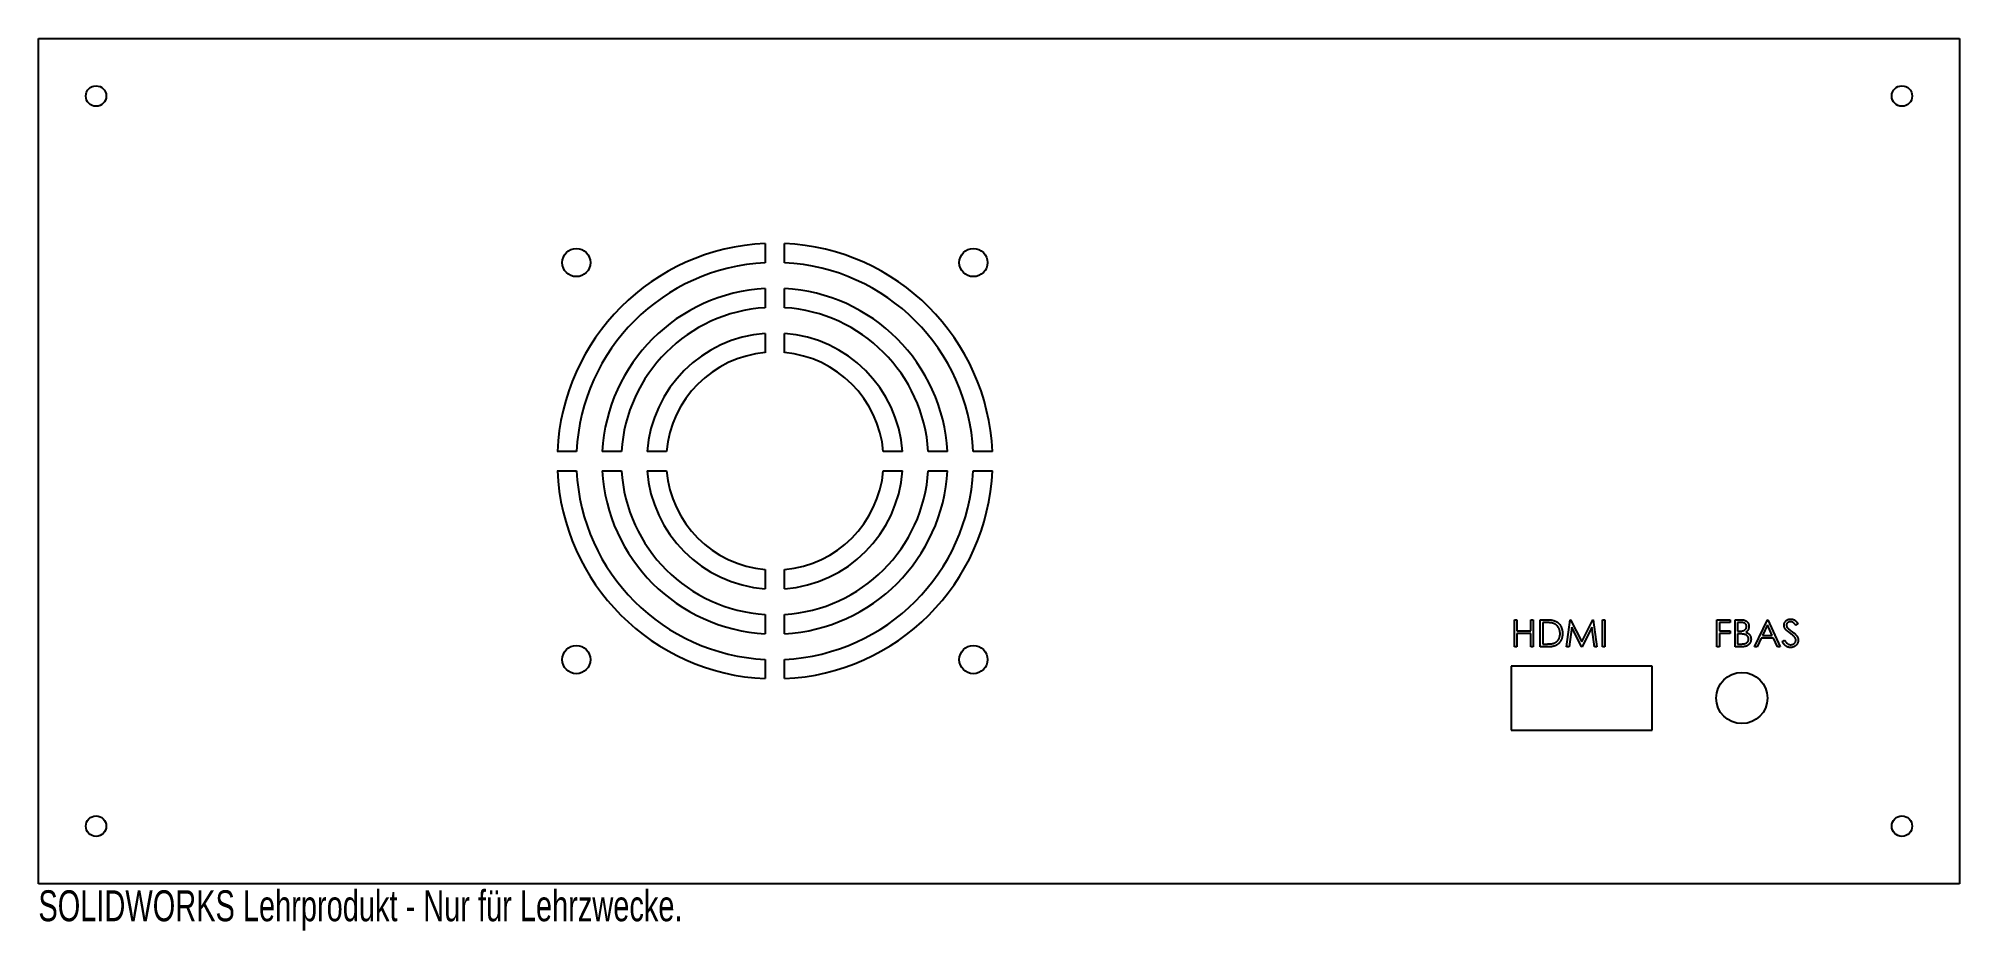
# Model space of a CAD drawing. Header units: millimetres. Extents: x -300 to 0, y -7 to 132.
import ezdxf

# ---------------------------------------------------------------- set-up
doc = ezdxf.new("R2010")
doc.units = ezdxf.units.MM
doc.styles.add('SLDTEXTSTYLE0', font='TXT', dxfattribs={"width": 0.7})

msp = doc.modelspace()

# ---------------------------------------------------------------- linework, layer by layer
at = {"color": 7, "linetype": 'Continuous', "lineweight": 25}
for p, q in [((-300, 0), (-300, 132)), ((-300, 132), (0, 132)), ((0, 132), (0, 0)), ((-186.5, 99.97), (-186.5, 96.96)), ((-183.5, 96.96), (-183.5, 99.97)), ((-186.5, 92.96), (-186.5, 89.95)), ((-183.5, 89.95), (-183.5, 92.96)), ((-186.5, 85.94), (-186.5, 82.93)), ((-183.5, 82.93), (-183.5, 85.94)), ((-215.96, 67.5), (-218.97, 67.5)), ((-208.95, 67.5), (-211.96, 67.5)), ((-201.93, 67.5), (-204.94, 67.5)), ((-165.06, 67.5), (-168.07, 67.5)), ((-158.04, 67.5), (-161.05, 67.5)), ((-151.03, 67.5), (-154.04, 67.5)), ((-218.97, 64.5), (-215.96, 64.5)), ((-211.96, 64.5), (-208.95, 64.5)), ((-204.94, 64.5), (-201.93, 64.5)), ((-168.07, 64.5), (-165.06, 64.5)), ((-161.05, 64.5), (-158.04, 64.5)), ((-154.04, 64.5), (-151.03, 64.5)), ((-186.5, 49.07), (-186.5, 46.06)), ((-183.5, 46.06), (-183.5, 49.07)), ((-186.5, 42.05), (-186.5, 39.04)), ((-183.5, 39.04), (-183.5, 42.05)), ((-69.5, 41.23), (-69.12, 41.23)), ((-69.5, 37), (-69.5, 41.23)), ((-69.12, 41.23), (-69.12, 39.5)), ((-69.12, 39.5), (-66.95, 39.5)), ((-69.12, 39.06), (-69.12, 37)), ((-66.95, 39.06), (-69.12, 39.06)), ((-66.95, 41.23), (-66.57, 41.23)), ((-66.95, 39.5), (-66.95, 41.23)), ((-66.95, 37), (-66.95, 39.06)), ((-66.57, 41.23), (-66.57, 37)), ((-65.48, 41.23), (-64.63, 41.23)), ((-65.48, 37), (-65.48, 41.23)), ((-65.1, 40.8), (-65.1, 37.43)), ((-64.81, 40.8), (-65.1, 40.8)), ((-61.36, 37), (-60.8, 41.23)), ((-60.57, 40.05), (-60.98, 37)), ((-60.8, 41.23), (-60.74, 41.23)), ((-60.74, 41.23), (-59, 37.76)), ((-59.04, 37), (-60.57, 40.05)), ((-59, 37.76), (-57.25, 41.23)), ((-57.42, 40.05), (-58.95, 37)), ((-57.02, 37), (-57.42, 40.05)), ((-57.25, 41.23), (-57.2, 41.23)), ((-57.2, 41.23), (-56.64, 37)), ((-55.77, 41.23), (-55.39, 41.23)), ((-55.77, 37), (-55.77, 41.23)), ((-55.39, 41.23), (-55.39, 37)), ((-37.88, 41.23), (-35.82, 41.23)), ((-37.88, 37), (-37.88, 41.23)), ((-37.5, 40.8), (-37.5, 39.5)), ((-35.82, 40.8), (-37.5, 40.8)), ((-37.5, 39.5), (-35.82, 39.5)), ((-37.5, 39.06), (-37.5, 37)), ((-35.82, 39.06), (-37.5, 39.06)), ((-35.82, 41.23), (-35.82, 40.8)), ((-35.82, 39.5), (-35.82, 39.06)), ((-35.06, 41.23), (-34.23, 41.23)), ((-35.06, 37), (-35.06, 41.23)), ((-34.68, 40.8), (-34.68, 39.44)), ((-34.17, 40.8), (-34.68, 40.8)), ((-34.68, 39.44), (-34.43, 39.44)), ((-34.43, 39.01), (-34.68, 39.01)), ((-34.68, 39.01), (-34.68, 37.43)), ((-32.02, 37), (-30.01, 41.23)), ((-29.99, 40.41), (-30.76, 38.79)), ((-30.01, 41.23), (-29.96, 41.23)), ((-29.24, 38.79), (-29.99, 40.41)), ((-29.96, 41.23), (-28.01, 37)), ((-25.24, 40.63), (-25.58, 40.36)), ((-69.12, 37), (-69.5, 37)), ((-66.57, 37), (-66.95, 37)), ((-64.17, 37), (-65.48, 37)), ((-65.1, 37.43), (-64.62, 37.43)), ((-60.98, 37), (-61.36, 37)), ((-58.95, 37), (-59.04, 37)), ((-56.64, 37), (-57.02, 37)), ((-55.39, 37), (-55.77, 37)), ((-37.5, 37), (-37.88, 37)), ((-33.92, 37), (-35.06, 37)), ((-34.68, 37.43), (-34.14, 37.43)), ((-31.61, 37), (-32.02, 37)), ((-30.96, 38.36), (-31.61, 37)), ((-29.04, 38.36), (-30.96, 38.36)), ((-30.76, 38.79), (-29.24, 38.79)), ((-28.42, 37), (-29.04, 38.36)), ((-28.01, 37), (-28.42, 37)), ((-27.68, 37.82), (-27.32, 38.03)), ((-186.5, 35.04), (-186.5, 32.03)), ((-183.5, 32.03), (-183.5, 35.04)), ((-48, 34), (-70, 34)), ((-70, 34), (-70, 24)), ((-48, 24), (-48, 34)), ((-70, 24), (-48, 24)), ((0, 0), (-300, 0))]:
    msp.add_line(p, q, dxfattribs=at)
for centre, radius in [((-291, 123), 1.6), ((-9, 123), 1.6), ((-216, 97), 2.2), ((-154, 97), 2.2), ((-216, 35), 2.2), ((-154, 35), 2.2), ((-34, 29), 4), ((-291, 9), 1.6), ((-9, 9), 1.6)]:
    msp.add_circle(centre, radius, dxfattribs=at)
for radius, start, end in [(34, 92.5286, 177.4714), (34, 2.5286, 87.4714), (31, 92.7735, 177.2265), (31, 2.7735, 87.2265), (27, 93.1847, 176.8153), (27, 3.1847, 86.8153), (24, 93.5833, 176.4167), (24, 3.5833, 86.4167), (20, 94.3012, 175.6988), (20, 4.3012, 85.6988), (17, 95.0621, 174.9379), (17, 5.0621, 84.9379), (34, 182.5286, 267.4714), (31, 182.7735, 267.2265), (27, 183.1847, 266.8153), (24, 183.5833, 266.4167), (20, 184.3012, 265.6988), (17, 185.0621, 264.9379), (27, 273.1847, 356.8153), (24, 273.5833, 356.4167), (20, 274.3012, 355.6988), (17, 275.0621, 354.9379), (34, 272.5286, 357.4714), (31, 272.7735, 357.2265)]:
    msp.add_arc((-185, 66), radius, start, end, dxfattribs=at)
for points, knots in [([(-63.5, 40.68), (-63.54, 40.69), (-63.62, 40.71), (-63.74, 40.73), (-63.88, 40.75), (-64.03, 40.77), (-64.2, 40.78), (-64.39, 40.79), (-64.59, 40.8), (-64.73, 40.8), (-64.81, 40.8)], [0, 0, 0, 0, 0.084319, 0.179285, 0.286583, 0.405111, 0.535593, 0.67819, 0.832976, 1, 1, 1, 1]), ([(-64.63, 41.23), (-64.55, 41.23), (-64.41, 41.23), (-64.2, 41.23), (-64.01, 41.21), (-63.83, 41.2), (-63.67, 41.18), (-63.53, 41.15), (-63.4, 41.12), (-63.32, 41.09), (-63.28, 41.08)], [0, 0, 0, 0, 0.164289, 0.317406, 0.458844, 0.589367, 0.707831, 0.81577, 0.91288, 1, 1, 1, 1]), ([(-62.01, 39.06), (-62.01, 39.01), (-62.01, 38.91), (-62.03, 38.76), (-62.04, 38.61), (-62.07, 38.47), (-62.11, 38.33), (-62.16, 38.2), (-62.21, 38.07), (-62.28, 37.94), (-62.34, 37.83), (-62.42, 37.72), (-62.5, 37.62), (-62.58, 37.52), (-62.67, 37.44), (-62.77, 37.36), (-62.87, 37.29), (-62.97, 37.23), (-63.09, 37.17), (-63.21, 37.13), (-63.34, 37.09), (-63.49, 37.06), (-63.64, 37.03), (-63.81, 37.01), (-63.99, 37), (-64.11, 37), (-64.17, 37)], [0, 0, 0, 0, 0.046081, 0.090807, 0.134295, 0.177024, 0.218823, 0.260244, 0.30108, 0.341614, 0.381583, 0.42012, 0.458075, 0.494738, 0.531195, 0.566934, 0.602713, 0.638327, 0.674853, 0.713467, 0.754442, 0.797815, 0.843989, 0.893072, 0.944963, 1, 1, 1, 1]), ([(-62.39, 39.06), (-62.39, 39.11), (-62.39, 39.21), (-62.41, 39.35), (-62.43, 39.49), (-62.46, 39.62), (-62.5, 39.75), (-62.55, 39.87), (-62.61, 39.99), (-62.68, 40.09), (-62.76, 40.2), (-62.84, 40.29), (-62.94, 40.38), (-63.04, 40.46), (-63.14, 40.53), (-63.26, 40.59), (-63.38, 40.64), (-63.46, 40.67), (-63.5, 40.68)], [0, 0, 0, 0, 0.070151, 0.137813, 0.203226, 0.267174, 0.330024, 0.391794, 0.453084, 0.514334, 0.575, 0.634865, 0.694116, 0.753442, 0.813126, 0.87408, 0.936007, 1, 1, 1, 1]), ([(-63.41, 37.54), (-63.37, 37.56), (-63.29, 37.58), (-63.18, 37.63), (-63.08, 37.69), (-62.98, 37.75), (-62.89, 37.83), (-62.81, 37.91), (-62.73, 38), (-62.66, 38.09), (-62.6, 38.19), (-62.54, 38.3), (-62.49, 38.42), (-62.46, 38.53), (-62.43, 38.66), (-62.4, 38.79), (-62.39, 38.93), (-62.39, 39.02), (-62.39, 39.06)], [0, 0, 0, 0, 0.062415, 0.123338, 0.183125, 0.241783, 0.300579, 0.35968, 0.418882, 0.479531, 0.540851, 0.602303, 0.664463, 0.727806, 0.792895, 0.859672, 0.928464, 1, 1, 1, 1]), ([(-63.28, 41.08), (-63.24, 41.06), (-63.14, 41.03), (-63, 40.96), (-62.87, 40.88), (-62.75, 40.79), (-62.64, 40.69), (-62.53, 40.58), (-62.43, 40.46), (-62.35, 40.33), (-62.27, 40.2), (-62.2, 40.05), (-62.14, 39.9), (-62.09, 39.75), (-62.05, 39.59), (-62.03, 39.42), (-62.01, 39.24), (-62.01, 39.12), (-62.01, 39.06)], [0, 0, 0, 0, 0.061545, 0.121694, 0.181155, 0.239875, 0.298702, 0.357647, 0.417605, 0.478494, 0.540407, 0.602345, 0.665004, 0.728559, 0.793651, 0.860534, 0.929236, 1, 1, 1, 1]), ([(-34.43, 39.44), (-34.39, 39.44), (-34.32, 39.44), (-34.21, 39.45), (-34.11, 39.45), (-34.03, 39.46), (-33.94, 39.47), (-33.87, 39.49), (-33.8, 39.5), (-33.73, 39.53), (-33.64, 39.57), (-33.55, 39.63), (-33.47, 39.7), (-33.4, 39.78), (-33.34, 39.87), (-33.3, 39.97), (-33.27, 40.07), (-33.27, 40.14), (-33.27, 40.18)], [0, 0, 0, 0, 0.072301, 0.1397, 0.202289, 0.2606, 0.31319, 0.361739, 0.405706, 0.44554, 0.518832, 0.589778, 0.658867, 0.72843, 0.797283, 0.864815, 0.931364, 1, 1, 1, 1]), ([(-33.64, 38.96), (-33.66, 38.96), (-33.7, 38.97), (-33.78, 38.98), (-33.86, 38.99), (-33.95, 39), (-34.06, 39), (-34.17, 39), (-34.3, 39.01), (-34.38, 39.01), (-34.43, 39.01)], [0, 0, 0, 0, 0.079306, 0.171953, 0.277057, 0.394731, 0.526177, 0.671345, 0.829285, 1, 1, 1, 1]), ([(-34.23, 41.23), (-34.19, 41.23), (-34.12, 41.23), (-34, 41.23), (-33.9, 41.22), (-33.8, 41.2), (-33.7, 41.19), (-33.62, 41.17), (-33.54, 41.14), (-33.45, 41.1), (-33.34, 41.05), (-33.23, 40.96), (-33.13, 40.86), (-33.04, 40.74), (-32.97, 40.61), (-32.93, 40.48), (-32.89, 40.33), (-32.89, 40.23), (-32.89, 40.18)], [0, 0, 0, 0, 0.062594, 0.121323, 0.17668, 0.228365, 0.276868, 0.321879, 0.364099, 0.403356, 0.477968, 0.550535, 0.623584, 0.698175, 0.773354, 0.847281, 0.922818, 1, 1, 1, 1]), ([(-33.27, 40.18), (-33.27, 40.2), (-33.27, 40.25), (-33.28, 40.31), (-33.3, 40.38), (-33.32, 40.44), (-33.35, 40.49), (-33.39, 40.54), (-33.43, 40.59), (-33.48, 40.63), (-33.54, 40.67), (-33.61, 40.71), (-33.68, 40.74), (-33.76, 40.76), (-33.85, 40.78), (-33.95, 40.79), (-34.06, 40.8), (-34.13, 40.8), (-34.17, 40.8)], [0, 0, 0, 0, 0.057003, 0.111818, 0.164402, 0.21587, 0.266841, 0.317479, 0.369902, 0.4234, 0.479718, 0.539241, 0.602431, 0.67103, 0.744485, 0.823454, 0.90874, 1, 1, 1, 1]), ([(-32.89, 40.18), (-32.89, 40.14), (-32.89, 40.05), (-32.92, 39.91), (-32.96, 39.78), (-33.01, 39.66), (-33.08, 39.55), (-33.17, 39.45), (-33.27, 39.36), (-33.34, 39.31), (-33.38, 39.28)], [0, 0, 0, 0, 0.130569, 0.256581, 0.380552, 0.503623, 0.625739, 0.747549, 0.871766, 1, 1, 1, 1]), ([(-33.38, 39.28), (-33.33, 39.27), (-33.24, 39.23), (-33.11, 39.17), (-33, 39.1), (-32.91, 39.03), (-32.83, 38.95), (-32.76, 38.86), (-32.7, 38.76), (-32.65, 38.66), (-32.61, 38.55), (-32.58, 38.44), (-32.57, 38.32), (-32.57, 38.24), (-32.56, 38.2)], [0, 0, 0, 0, 0.106057, 0.202914, 0.2903, 0.370223, 0.446384, 0.521397, 0.598291, 0.676142, 0.755529, 0.834887, 0.916646, 1, 1, 1, 1]), ([(-27.41, 40.35), (-27.41, 40.4), (-27.4, 40.49), (-27.38, 40.62), (-27.34, 40.74), (-27.28, 40.86), (-27.2, 40.96), (-27.11, 41.06), (-27.01, 41.14), (-26.9, 41.21), (-26.77, 41.27), (-26.64, 41.31), (-26.5, 41.34), (-26.41, 41.34), (-26.37, 41.34)], [0, 0, 0, 0, 0.083785, 0.16578, 0.24628, 0.327461, 0.408797, 0.489715, 0.571376, 0.655523, 0.741019, 0.826547, 0.911989, 1, 1, 1, 1]), ([(-27.17, 39.71), (-27.19, 39.73), (-27.23, 39.78), (-27.28, 39.86), (-27.32, 39.94), (-27.35, 40.02), (-27.38, 40.1), (-27.4, 40.18), (-27.41, 40.27), (-27.41, 40.33), (-27.41, 40.35)], [0, 0, 0, 0, 0.133507, 0.262559, 0.388264, 0.512667, 0.633722, 0.755394, 0.877553, 1, 1, 1, 1]), ([(-26.48, 39.13), (-26.52, 39.17), (-26.61, 39.23), (-26.73, 39.32), (-26.83, 39.4), (-26.93, 39.47), (-27.01, 39.54), (-27.07, 39.6), (-27.13, 39.66), (-27.16, 39.69), (-27.17, 39.71)], [0, 0, 0, 0, 0.1815353, 0.3470817, 0.4955678, 0.6283573, 0.7455197, 0.8458308, 0.9307818, 1, 1, 1, 1]), ([(-26.41, 40.91), (-26.45, 40.91), (-26.54, 40.9), (-26.66, 40.87), (-26.76, 40.82), (-26.86, 40.76), (-26.93, 40.68), (-26.99, 40.58), (-27.02, 40.48), (-27.03, 40.41), (-27.03, 40.37)], [0, 0, 0, 0, 0.143073, 0.275903, 0.402371, 0.528414, 0.650356, 0.765895, 0.880774, 1, 1, 1, 1]), ([(-27.03, 40.37), (-27.03, 40.35), (-27.03, 40.3), (-27.01, 40.24), (-27, 40.17), (-26.97, 40.1), (-26.93, 40.04), (-26.88, 39.97), (-26.82, 39.9), (-26.77, 39.85), (-26.75, 39.82)], [0, 0, 0, 0, 0.107285, 0.214746, 0.322939, 0.434116, 0.553412, 0.686073, 0.834256, 1, 1, 1, 1]), ([(-26.75, 39.82), (-26.74, 39.82), (-26.72, 39.8), (-26.68, 39.76), (-26.62, 39.73), (-26.56, 39.68), (-26.48, 39.62), (-26.39, 39.55), (-26.29, 39.48), (-26.22, 39.43), (-26.18, 39.4)], [0, 0, 0, 0, 0.052594, 0.124952, 0.218094, 0.333502, 0.468789, 0.624938, 0.801683, 1, 1, 1, 1]), ([(-25.71, 38.46), (-25.73, 38.48), (-25.77, 38.53), (-25.84, 38.61), (-25.92, 38.69), (-26.01, 38.77), (-26.11, 38.86), (-26.22, 38.95), (-26.35, 39.04), (-26.43, 39.1), (-26.48, 39.13)], [0, 0, 0, 0, 0.0902792, 0.1895299, 0.2991979, 0.4189259, 0.5483763, 0.6881364, 0.8390835, 1, 1, 1, 1]), ([(-25.58, 40.36), (-25.6, 40.39), (-25.64, 40.44), (-25.7, 40.52), (-25.76, 40.58), (-25.82, 40.64), (-25.87, 40.69), (-25.92, 40.73), (-25.97, 40.77), (-26.03, 40.81), (-26.11, 40.85), (-26.2, 40.88), (-26.3, 40.9), (-26.37, 40.91), (-26.41, 40.91)], [0, 0, 0, 0, 0.098469, 0.189629, 0.274184, 0.352183, 0.423199, 0.488551, 0.548473, 0.60144, 0.701198, 0.799592, 0.898545, 1, 1, 1, 1]), ([(-26.37, 41.34), (-26.32, 41.34), (-26.22, 41.34), (-26.07, 41.31), (-25.93, 41.26), (-25.82, 41.2), (-25.73, 41.15), (-25.66, 41.1), (-25.59, 41.04), (-25.52, 40.97), (-25.45, 40.9), (-25.38, 40.81), (-25.31, 40.72), (-25.26, 40.66), (-25.24, 40.63)], [0, 0, 0, 0, 0.107233, 0.213252, 0.31883, 0.426794, 0.483646, 0.543604, 0.608308, 0.677127, 0.750686, 0.828713, 0.91219, 1, 1, 1, 1]), ([(-26.18, 39.4), (-26.13, 39.37), (-26.05, 39.31), (-25.92, 39.21), (-25.8, 39.11), (-25.7, 39.02), (-25.61, 38.93), (-25.53, 38.84), (-25.46, 38.76), (-25.38, 38.65), (-25.3, 38.52), (-25.23, 38.36), (-25.19, 38.2), (-25.19, 38.09), (-25.18, 38.04)], [0, 0, 0, 0, 0.096972, 0.187773, 0.272396, 0.351321, 0.424335, 0.491909, 0.554233, 0.611268, 0.716348, 0.81454, 0.908495, 1, 1, 1, 1]), ([(-64.62, 37.43), (-64.55, 37.43), (-64.41, 37.44), (-64.22, 37.44), (-64.04, 37.45), (-63.88, 37.46), (-63.74, 37.48), (-63.61, 37.49), (-63.5, 37.51), (-63.44, 37.53), (-63.41, 37.54)], [0, 0, 0, 0, 0.171901, 0.330628, 0.475549, 0.606746, 0.725024, 0.829742, 0.921323, 1, 1, 1, 1]), ([(-34.14, 37.43), (-34.1, 37.43), (-34.03, 37.44), (-33.92, 37.44), (-33.82, 37.45), (-33.73, 37.46), (-33.64, 37.47), (-33.57, 37.48), (-33.5, 37.5), (-33.42, 37.53), (-33.33, 37.57), (-33.24, 37.63), (-33.15, 37.71), (-33.08, 37.79), (-33.02, 37.89), (-32.98, 37.99), (-32.95, 38.09), (-32.95, 38.17), (-32.94, 38.2)], [0, 0, 0, 0, 0.0725025, 0.139739, 0.2017951, 0.2598219, 0.312206, 0.3607734, 0.4045403, 0.4436981, 0.5168408, 0.5878743, 0.6579654, 0.7289694, 0.7993077, 0.8666358, 0.9331163, 1, 1, 1, 1]), ([(-32.56, 38.2), (-32.57, 38.16), (-32.57, 38.08), (-32.58, 37.96), (-32.61, 37.85), (-32.65, 37.74), (-32.71, 37.63), (-32.77, 37.53), (-32.85, 37.44), (-32.93, 37.35), (-33.03, 37.27), (-33.13, 37.19), (-33.24, 37.13), (-33.36, 37.08), (-33.49, 37.05), (-33.62, 37.02), (-33.77, 37), (-33.87, 37), (-33.92, 37)], [0, 0, 0, 0, 0.06116, 0.120335, 0.17818, 0.235235, 0.292683, 0.351186, 0.410457, 0.47172, 0.533761, 0.595739, 0.657888, 0.721295, 0.786823, 0.854686, 0.925478, 1, 1, 1, 1]), ([(-32.94, 38.2), (-32.94, 38.22), (-32.95, 38.27), (-32.96, 38.33), (-32.97, 38.4), (-32.99, 38.46), (-33.02, 38.52), (-33.05, 38.57), (-33.09, 38.63), (-33.14, 38.7), (-33.23, 38.78), (-33.35, 38.85), (-33.49, 38.92), (-33.59, 38.94), (-33.64, 38.96)], [0, 0, 0, 0, 0.060287, 0.119602, 0.177503, 0.235143, 0.292133, 0.350871, 0.410098, 0.470732, 0.594829, 0.722579, 0.856691, 1, 1, 1, 1]), ([(-26.39, 36.89), (-26.42, 36.89), (-26.49, 36.89), (-26.58, 36.9), (-26.67, 36.92), (-26.76, 36.94), (-26.85, 36.97), (-26.94, 37.01), (-27.02, 37.05), (-27.1, 37.1), (-27.18, 37.16), (-27.25, 37.23), (-27.33, 37.3), (-27.4, 37.39), (-27.48, 37.48), (-27.55, 37.59), (-27.61, 37.7), (-27.66, 37.78), (-27.68, 37.82)], [0, 0, 0, 0, 0.057208, 0.113696, 0.169178, 0.224159, 0.27872, 0.333794, 0.389241, 0.445822, 0.503704, 0.564294, 0.627975, 0.695038, 0.765373, 0.839611, 0.917538, 1, 1, 1, 1]), ([(-27.32, 38.03), (-27.29, 37.98), (-27.22, 37.87), (-27.12, 37.72), (-27.01, 37.6), (-26.89, 37.5), (-26.77, 37.42), (-26.65, 37.37), (-26.52, 37.33), (-26.44, 37.33), (-26.39, 37.33)], [0, 0, 0, 0, 0.159004, 0.304646, 0.438547, 0.562322, 0.677433, 0.786897, 0.893611, 1, 1, 1, 1]), ([(-26.39, 37.33), (-26.36, 37.33), (-26.28, 37.33), (-26.17, 37.35), (-26.07, 37.38), (-25.97, 37.42), (-25.87, 37.47), (-25.79, 37.54), (-25.72, 37.61), (-25.66, 37.69), (-25.62, 37.77), (-25.59, 37.86), (-25.57, 37.95), (-25.56, 38.01), (-25.56, 38.04)], [0, 0, 0, 0, 0.091264, 0.18093, 0.270088, 0.360156, 0.448343, 0.532666, 0.613834, 0.693982, 0.772716, 0.849335, 0.923967, 1, 1, 1, 1]), ([(-25.18, 38.04), (-25.18, 38), (-25.19, 37.92), (-25.2, 37.81), (-25.23, 37.71), (-25.27, 37.6), (-25.32, 37.5), (-25.38, 37.41), (-25.45, 37.32), (-25.53, 37.23), (-25.62, 37.15), (-25.72, 37.08), (-25.82, 37.02), (-25.93, 36.98), (-26.04, 36.94), (-26.15, 36.91), (-26.27, 36.89), (-26.35, 36.89), (-26.39, 36.89)], [0, 0, 0, 0, 0.0614843, 0.1217745, 0.1809196, 0.2402561, 0.3001144, 0.3611459, 0.4235006, 0.4886694, 0.5539541, 0.6175813, 0.6802384, 0.7421874, 0.8046632, 0.868259, 0.9330203, 1, 1, 1, 1]), ([(-25.56, 38.04), (-25.56, 38.08), (-25.57, 38.15), (-25.6, 38.26), (-25.65, 38.36), (-25.69, 38.43), (-25.71, 38.46)], [0, 0, 0, 0, 0.234723, 0.477158, 0.728556, 1, 1, 1, 1])]:
    msp.add_open_spline(points, degree=3, knots=knots, dxfattribs=at)

# ---------------------------------------------------------------- texts
at = {"color": 7, "linetype": 'Continuous', "insert": (-300, -1.02), "char_height": 4.8336, "attachment_point": 1, "style": 'SLDTEXTSTYLE0'}
msp.add_mtext('SOLIDWORKS Lehrprodukt - Nur für Lehrzwecke.', dxfattribs=at)

doc.saveas('drawing.dxf')
